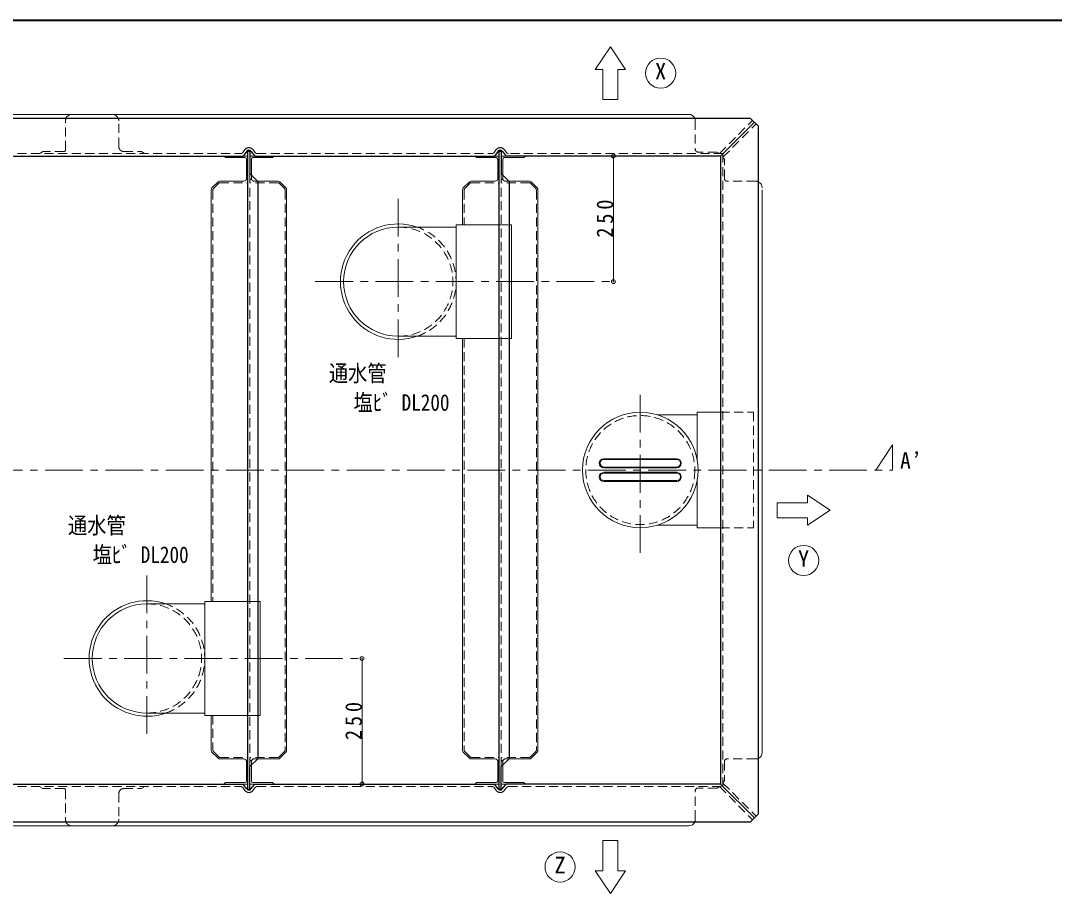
# Model space of a CAD drawing. Units: millimetres at full size, sheet at 1:15. Extents: x -3100 to 2975, y -2083 to 2132.
# Drawn here: x -1240 to 817, y 395 to 2132 of the extents above; entities that cross this region are included whole.
import ezdxf
from ezdxf.enums import TextEntityAlignment as Align

# ---------------------------------------------------------------- set-up
doc = ezdxf.new("R2010")
doc.units = ezdxf.units.MM
doc.header["$LTSCALE"] = 15
doc.header["$PDMODE"] = 32
doc.header["$PDSIZE"] = 7.5
doc.linetypes.add('CHAIN1', pattern=[8, 5, -1, 1, -1])
doc.linetypes.add('DASHED1', pattern=[1.8, 1.2, -0.6])
doc.layers.add('0-0____1', color=7, linetype='Continuous', lineweight=18)
doc.layers.add('0-1____2', color=7, linetype='Continuous')
doc.styles.add('ＭＳ ゴシック', font='')
doc.styles.get('ＭＳ ゴシック').set_extended_font_data('MS Gothic')

msp = doc.modelspace()

# ---------------------------------------------------------------- linework, layer by layer
at = {"layer": '0-0____1', "color": 1, "lineweight": 40}
msp.add_line((2975.06, 2132.48), (-3099.94, 2132.48), dxfattribs=at)
at = {"layer": '0-0____1', "color": 4, "lineweight": 9}
for p, q in [((-96.44, 2035.48), (-81.44, 2035.48)), ((-81.44, 1975.48), (-81.44, 2035.48)), ((-51.44, 1975.48), (-51.44, 2035.48)), ((-51.44, 2035.48), (-36.44, 2035.48)), ((-81.44, 1975.48), (-51.44, 1975.48)), ((-2284.44, 1945.98), (-1137.44, 1945.98)), ((89.56, 1945.98), (-1057.44, 1945.98)), ((-60.44, 1612.98), (-60.44, 1862.98)), ((-858.98, 1799.45), (-846.9, 1811.52)), ((-795.44, 1812.98), (-843.37, 1812.98)), ((-768.44, 1812.98), (-727.51, 1812.98)), ((-711.9, 1799.45), (-723.98, 1811.52)), ((-358.98, 1799.45), (-346.9, 1811.52)), ((-295.44, 1812.98), (-343.37, 1812.98)), ((-268.44, 1812.98), (-227.51, 1812.98)), ((-211.9, 1799.45), (-223.98, 1811.52)), ((-860.44, 1795.91), (-860.44, 976.28)), ((-710.44, 1795.91), (-710.44, 680.05)), ((-360.44, 1795.91), (-360.44, 1726.28)), ((-210.44, 1795.91), (-210.44, 680.05)), ((235.56, 675.98), (235.56, 1795.76)), ((-360.44, 1499.68), (-360.44, 680.05)), ((-79.44, 1260.48), (65.56, 1260.48)), ((-79.44, 1242.48), (65.56, 1242.48)), ((-79.44, 1233.48), (65.56, 1233.48)), ((-79.44, 1215.48), (65.56, 1215.48)), ((265.56, 1172.98), (265.56, 1142.98)), ((265.56, 1172.98), (325.56, 1172.98)), ((325.56, 1187.98), (325.56, 1172.98)), ((265.56, 1142.98), (325.56, 1142.98)), ((325.56, 1142.98), (325.56, 1127.98)), ((-560.44, 862.98), (-560.44, 612.98)), ((-860.44, 749.68), (-860.44, 680.05)), ((-858.98, 676.52), (-846.9, 664.45)), ((-795.44, 662.98), (-843.37, 662.98)), ((-768.44, 662.98), (-727.51, 662.98)), ((-711.9, 676.52), (-723.98, 664.45)), ((-358.98, 676.52), (-346.9, 664.45)), ((-295.44, 662.98), (-343.37, 662.98)), ((-268.44, 662.98), (-227.51, 662.98)), ((-211.9, 676.52), (-223.98, 664.45)), ((-2284.44, 529.98), (-1137.44, 529.98)), ((89.56, 529.98), (-1057.44, 529.98)), ((-51.44, 500.48), (-51.44, 440.48)), ((-66.44, 395.48), (-96.44, 440.48)), ((-81.44, 440.48), (-96.44, 440.48)), ((-36.44, 440.48), (-66.44, 395.48)), ((-36.44, 440.48), (-51.44, 440.48))]:
    msp.add_line(p, q, dxfattribs=at)
at = {"layer": '0-0____1', "color": 5, "lineweight": 25}
for p, q in [((212.56, 1937.98), (-2407.44, 1937.98)), ((212.56, 1937.98), (227.56, 1922.98)), ((152.56, 1862.98), (220.06, 1930.48)), ((227.56, 1922.98), (227.56, 552.98)), ((-789.41, 1872.81), (-796.94, 1862.98)), ((-787.44, 602.98), (-787.44, 1872.98)), ((-781.47, 1872.81), (-773.94, 1862.98)), ((-289.41, 1872.81), (-296.94, 1862.98)), ((-287.44, 602.98), (-287.44, 1872.98)), ((-281.47, 1872.81), (-273.94, 1862.98)), ((-1898.94, 1862.98), (-796.94, 1862.98)), ((-773.94, 1862.98), (-296.94, 1862.98)), ((152.56, 1862.98), (-273.94, 1862.98)), ((152.56, 1862.98), (152.56, 612.98)), ((-767.44, 663.98), (-767.44, 1811.98)), ((-267.44, 663.98), (-267.44, 1811.98)), ((-1898.94, 612.98), (-796.94, 612.98)), ((-789.41, 603.16), (-796.94, 612.98)), ((-781.47, 603.16), (-773.94, 612.98)), ((-773.94, 612.98), (-296.94, 612.98)), ((-289.41, 603.16), (-296.94, 612.98)), ((-281.47, 603.16), (-273.94, 612.98)), ((152.56, 612.98), (-273.94, 612.98)), ((152.56, 612.98), (220.06, 545.48)), ((-2407.44, 537.98), (212.56, 537.98)), ((212.56, 537.98), (227.56, 552.98))]:
    msp.add_line(p, q, dxfattribs=at)
at = {"layer": '0-0____1'}
for p, q in [((-1057.44, 1945.98), (-1137.44, 1945.98)), ((-835.44, 1862.98), (-832.44, 1859.98)), ((-793.44, 1859.98), (-832.44, 1859.98)), ((-796.94, 1862.98), (-787.44, 1862.98)), ((-790.44, 1856.98), (-790.44, 1817.98)), ((-783.44, 1862.98), (-773.94, 1862.98)), ((-780.44, 1856.98), (-780.44, 1824.98)), ((-777.44, 1859.98), (-738.44, 1859.98)), ((-735.44, 1862.98), (-738.44, 1859.98)), ((-335.44, 1862.98), (-332.44, 1859.98)), ((-293.44, 1859.98), (-332.44, 1859.98)), ((-296.94, 1862.98), (-287.44, 1862.98)), ((-290.44, 1856.98), (-290.44, 1817.98)), ((-283.44, 1862.98), (-273.94, 1862.98)), ((-280.44, 1856.98), (-280.44, 1824.98)), ((-277.44, 1859.98), (-238.44, 1859.98)), ((-235.44, 1862.98), (-238.44, 1859.98)), ((-790.44, 1817.98), (-787.44, 1814.98)), ((-290.44, 1817.98), (-287.44, 1814.98)), ((-488.44, 1721.63), (-373.44, 1721.63)), ((-373.44, 1726.28), (-373.44, 1499.68)), ((-373.44, 1726.28), (-287.44, 1726.28)), ((-267.44, 1726.28), (-263.44, 1726.28)), ((-263.44, 1726.28), (-263.44, 1499.68)), ((-488.44, 1504.33), (-373.44, 1504.33)), ((-373.44, 1499.68), (-287.44, 1499.68)), ((-267.44, 1499.68), (-263.44, 1499.68)), ((27.89, 1347.58), (106.06, 1347.58)), ((-79.44, 1258.98), (65.56, 1258.98)), ((-79.44, 1243.98), (65.56, 1243.98)), ((-79.44, 1231.98), (65.56, 1231.98)), ((-79.44, 1216.98), (65.56, 1216.98)), ((106.06, 1122.98), (106.06, 1219.51)), ((27.89, 1128.38), (106.06, 1128.38)), ((106.06, 1122.98), (152.56, 1122.98)), ((-988.44, 971.63), (-873.44, 971.63)), ((-873.44, 976.28), (-873.44, 749.68)), ((-873.44, 976.28), (-787.44, 976.28)), ((-767.44, 976.28), (-763.44, 976.28)), ((-763.44, 976.28), (-763.44, 749.68)), ((-988.44, 754.33), (-873.44, 754.33)), ((-873.44, 749.68), (-787.44, 749.68)), ((-767.44, 749.68), (-763.44, 749.68)), ((-790.44, 657.98), (-787.44, 660.98)), ((-290.44, 657.98), (-287.44, 660.98)), ((-790.44, 618.98), (-790.44, 657.98)), ((-780.44, 618.98), (-780.44, 650.98)), ((-290.44, 618.98), (-290.44, 657.98)), ((-280.44, 618.98), (-280.44, 650.98)), ((-835.44, 612.98), (-832.44, 615.98)), ((-793.44, 615.98), (-832.44, 615.98)), ((-796.94, 612.98), (-787.44, 612.98)), ((-783.44, 612.98), (-773.94, 612.98)), ((-777.44, 615.98), (-738.44, 615.98)), ((-735.44, 612.98), (-738.44, 615.98)), ((-335.44, 612.98), (-332.44, 615.98)), ((-293.44, 615.98), (-332.44, 615.98)), ((-296.94, 612.98), (-287.44, 612.98)), ((-283.44, 612.98), (-273.94, 612.98)), ((-277.44, 615.98), (-238.44, 615.98)), ((-235.44, 612.98), (-238.44, 615.98)), ((-1057.44, 529.98), (-1137.44, 529.98))]:
    msp.add_line(p, q, dxfattribs=at)
at = {"layer": '0-0____1', "linetype": 'DASHED1'}
for p, q in [((150.49, 1867.98), (216.52, 1934.02)), ((157.56, 1860.91), (223.6, 1926.95)), ((-797.91, 1869.94), (-793.38, 1875.85)), ((-772.97, 1869.94), (-777.5, 1875.85)), ((-297.91, 1869.94), (-293.38, 1875.85)), ((-272.97, 1869.94), (-277.5, 1875.85)), ((-1894.01, 1867.98), (-801.87, 1867.98)), ((-769.01, 1867.98), (-301.87, 1867.98)), ((157.56, 1867.98), (-269.01, 1867.98)), ((157.56, 1867.98), (157.56, 607.98)), ((-783.44, 647.98), (-783.44, 1827.98)), ((-283.44, 647.98), (-283.44, 1827.98)), ((-1894.01, 607.98), (-801.87, 607.98)), ((-797.91, 606.03), (-793.38, 600.12)), ((-772.97, 606.03), (-777.5, 600.12)), ((-769.01, 607.98), (-301.87, 607.98)), ((-297.91, 606.03), (-293.38, 600.12)), ((-272.97, 606.03), (-277.5, 600.12)), ((-269.01, 607.98), (157.56, 607.98)), ((150.49, 607.98), (216.52, 541.95)), ((157.56, 615.05), (223.6, 549.02))]:
    msp.add_line(p, q, dxfattribs=at)
at = {"layer": '0-0____1', "color": 4, "linetype": 'DASHED1', "lineweight": 9}
for p, q in [((-1150.44, 1874.98), (-1150.44, 1932.98)), ((-1044.44, 1881.98), (-1044.44, 1932.98)), ((102.56, 1932.98), (102.56, 1875.98)), ((-1200.44, 1868.98), (-1195.44, 1871.98)), ((-1153.44, 1871.98), (-1195.44, 1871.98)), ((-1034.44, 1871.98), (-999.44, 1871.98)), ((-994.44, 1868.98), (-999.44, 1871.98)), ((145.49, 1870.98), (107.56, 1870.98)), ((145.49, 1870.98), (150.49, 1867.98)), ((157.56, 1860.65), (160.56, 1855.91)), ((160.56, 1817.98), (160.56, 1855.91)), ((-843.37, 1809.98), (-787.44, 1809.98)), ((-780.44, 1817.98), (-783.44, 1814.98)), ((-727.51, 1809.98), (-783.44, 1809.98)), ((-780.44, 1824.98), (-780.44, 1817.98)), ((-775.44, 1812.98), (-768.44, 1812.98)), ((-343.37, 1809.98), (-287.44, 1809.98)), ((-280.44, 1817.98), (-283.44, 1814.98)), ((-227.51, 1809.98), (-283.44, 1809.98)), ((-280.44, 1824.98), (-280.44, 1817.98)), ((-275.44, 1812.98), (-268.44, 1812.98)), ((222.56, 1812.98), (165.56, 1812.98)), ((-857.44, 1794.67), (-857.44, 976.28)), ((-844.78, 1809.4), (-855.98, 1798.21)), ((-726.1, 1809.4), (-714.9, 1798.21)), ((-713.44, 1794.67), (-713.44, 681.3)), ((-357.44, 1794.67), (-357.44, 1726.28)), ((-344.78, 1809.4), (-355.98, 1798.21)), ((-226.1, 1809.4), (-214.9, 1798.21)), ((-213.44, 1794.67), (-213.44, 681.3)), ((-287.44, 1726.28), (-267.44, 1726.28)), ((-357.44, 1499.68), (-357.44, 681.3)), ((-287.44, 1499.68), (-267.44, 1499.68)), ((152.56, 1352.98), (218.06, 1352.98)), ((218.06, 1352.98), (218.06, 1122.98)), ((152.56, 1122.98), (218.06, 1122.98)), ((-787.44, 976.28), (-767.44, 976.28)), ((-857.44, 749.68), (-857.44, 681.3)), ((-787.44, 749.68), (-767.44, 749.68)), ((-844.78, 666.57), (-855.98, 677.76)), ((-843.37, 665.98), (-787.44, 665.98)), ((-727.51, 665.98), (-783.44, 665.98)), ((-780.44, 657.98), (-783.44, 660.98)), ((-775.44, 662.98), (-768.44, 662.98)), ((-726.1, 666.57), (-714.9, 677.76)), ((-344.78, 666.57), (-355.98, 677.76)), ((-343.37, 665.98), (-287.44, 665.98)), ((-227.51, 665.98), (-283.44, 665.98)), ((-280.44, 657.98), (-283.44, 660.98)), ((-275.44, 662.98), (-268.44, 662.98)), ((-226.1, 666.57), (-214.9, 677.76)), ((222.56, 662.98), (165.56, 662.98)), ((-780.44, 650.98), (-780.44, 657.98)), ((-280.44, 650.98), (-280.44, 657.98)), ((160.56, 657.98), (160.56, 620.05)), ((157.56, 615.32), (160.56, 620.05)), ((-1200.44, 606.98), (-1195.44, 603.98)), ((-1153.44, 603.98), (-1195.44, 603.98)), ((-1150.44, 600.98), (-1150.44, 542.98)), ((-1034.44, 603.98), (-999.44, 603.98)), ((-994.44, 606.98), (-999.44, 603.98)), ((102.56, 542.98), (102.56, 599.98)), ((145.49, 604.98), (107.56, 604.98)), ((145.49, 604.98), (150.49, 607.98)), ((-1044.44, 593.98), (-1044.44, 542.98))]:
    msp.add_line(p, q, dxfattribs=at)
at = {"layer": '0-0____1', "color": 4, "linetype": 'CHAIN1', "lineweight": 9}
for p, q in [((-488.44, 1777.98), (-488.44, 1447.98)), ((-653.44, 1612.98), (-60.44, 1612.98)), ((-6.94, 1072.98), (-6.94, 1402.98)), ((461.56, 1237.98), (494.89, 1287.98)), ((494.89, 1287.98), (494.89, 1237.98)), ((-2750.94, 1237.98), (494.89, 1237.98)), ((-988.44, 1027.98), (-988.44, 697.98)), ((-1153.44, 862.98), (-560.44, 862.98))]:
    msp.add_line(p, q, dxfattribs=at)
at = {"layer": '0-0____1', "color": 4, "lineweight": 9}
for points in [[(-96.44, 2035.48), (-66.44, 2080.48), (-36.44, 2035.48)], [(325.56, 1187.98), (370.56, 1157.98), (325.56, 1127.98)], [(-51.44, 500.48), (-81.44, 500.48), (-81.44, 440.48)]]:
    msp.add_lwpolyline(points, dxfattribs=at)
at = {"layer": '0-0____1', "color": 5, "lineweight": 25}
for points in [[(-787.44, 1872.98), (-783.44, 1872.98), (-783.44, 1827.98), (-767.44, 1811.98)], [(-287.44, 1872.98), (-283.44, 1872.98), (-283.44, 1827.98), (-267.44, 1811.98)], [(-787.44, 602.98), (-783.44, 602.98), (-783.44, 647.98), (-767.44, 663.98)], [(-287.44, 602.98), (-283.44, 602.98), (-283.44, 647.98), (-267.44, 663.98)]]:
    msp.add_lwpolyline(points, dxfattribs=at)
at = {"layer": '0-0____1'}
msp.add_lwpolyline([(106.06, 1256.46), (106.06, 1352.98), (152.56, 1352.98)], dxfattribs=at)
for centre, radius in [((33.56, 2027.98), 30), ((-6.94, 1237.98), 115), ((318.06, 1057.98), 30), ((-166.44, 447.98), 30)]:
    msp.add_circle(centre, radius, dxfattribs=at)
at = {"layer": '0-0____1', "color": 4, "linetype": 'DASHED1', "lineweight": 9}
msp.add_circle((-6.94, 1237.98), 108.5, dxfattribs=at)
for centre, radius, start, end in [((-1137.44, 1932.98), 13, 157.38014, 180), ((-1057.44, 1932.98), 13, 0, 22.61986), ((89.56, 1932.98), 13, 0, 22.61986), ((-1153.44, 1874.98), 3, 270, 0), ((-1034.44, 1881.98), 10, 180, 270), ((107.56, 1875.98), 5, 180, 270), ((-843.37, 1807.98), 2, 90, 135), ((-775.44, 1817.98), 5, 180, 270), ((-727.51, 1807.98), 2, 45, 90), ((-343.37, 1807.98), 2, 90, 135), ((-275.44, 1817.98), 5, 180, 270), ((-227.51, 1807.98), 2, 45, 90), ((165.56, 1817.98), 5, 180, 270), ((222.56, 1799.98), 13, 67.38014, 90), ((-852.44, 1794.67), 5, 135, 180), ((-718.44, 1794.67), 5, 0, 45), ((-352.44, 1794.67), 5, 135, 180), ((-218.44, 1794.67), 5, 0, 45), ((-488.44, 1612.98), 108.65, 270, 90), ((-488.44, 1612.98), 115, 289.1291, 70.8709), ((-988.44, 862.98), 108.65, 270, 90), ((-988.44, 862.98), 115, 289.1291, 70.8709), ((-852.44, 681.3), 5, 180, 225), ((-718.44, 681.3), 5, 315, 0), ((-352.44, 681.3), 5, 180, 225), ((-218.44, 681.3), 5, 315, 0), ((-843.37, 667.98), 2, 225, 270), ((-775.44, 657.98), 5, 90, 180), ((-727.51, 667.98), 2, 270, 315), ((-343.37, 667.98), 2, 225, 270), ((-275.44, 657.98), 5, 90, 180), ((-227.51, 667.98), 2, 270, 315), ((165.56, 657.98), 5, 90, 180), ((222.56, 675.98), 13, 270, 292.61986), ((-1153.44, 600.98), 3, 0, 90), ((-1034.44, 593.98), 10, 90, 180), ((107.56, 599.98), 5, 90, 180), ((-1137.44, 542.98), 13, 180, 202.61986), ((-1057.44, 542.98), 13, 337.38014, 0), ((89.56, 542.98), 13, 337.38014, 0)]:
    msp.add_arc(centre, radius, start, end, dxfattribs=at)
at = {"layer": '0-0____1'}
for centre, radius, start, end in [((-1137.44, 1932.98), 13, 90, 157.38014), ((-1057.44, 1932.98), 13, 22.61986, 90), ((-793.44, 1856.98), 3, 0, 90), ((-777.44, 1856.98), 3, 90, 180), ((-293.44, 1856.98), 3, 0, 90), ((-277.44, 1856.98), 3, 90, 180), ((-488.44, 1612.98), 115, 70.8709, 289.1291), ((-488.44, 1612.98), 108.65, 90, 270), ((-79.44, 1251.48), 7.5, 90, 270), ((65.56, 1251.48), 7.5, 270, 90), ((-79.44, 1224.48), 7.5, 90, 270), ((65.56, 1224.48), 7.5, 270, 90), ((-988.44, 862.98), 115, 70.8709, 289.1291), ((-988.44, 862.98), 108.65, 90, 270), ((-793.44, 618.98), 3, 270, 0), ((-777.44, 618.98), 3, 180, 270), ((-293.44, 618.98), 3, 270, 0), ((-277.44, 618.98), 3, 180, 270), ((-1137.44, 542.98), 13, 202.61986, 270), ((-1057.44, 542.98), 13, 270, 337.38014)]:
    msp.add_arc(centre, radius, start, end, dxfattribs=at)
at = {"layer": '0-0____1', "color": 4, "lineweight": 9}
for centre, radius, start, end in [((89.56, 1932.98), 13, 22.61986, 90), ((-843.37, 1807.98), 5, 90, 135), ((-795.44, 1817.98), 5, 270, 0), ((-727.51, 1807.98), 5, 45, 90), ((-343.37, 1807.98), 5, 90, 135), ((-295.44, 1817.98), 5, 270, 0), ((-227.51, 1807.98), 5, 45, 90), ((222.56, 1799.98), 13, 0, 67.38014), ((-855.44, 1795.91), 5, 135, 180), ((-715.44, 1795.91), 5, 0, 45), ((-355.44, 1795.91), 5, 135, 180), ((-215.44, 1795.91), 5, 0, 45), ((-79.44, 1251.48), 9, 90, 270), ((65.56, 1251.48), 9, 270, 90), ((-79.44, 1224.48), 9, 90, 270), ((65.56, 1224.48), 9, 270, 90), ((-855.44, 680.05), 5, 180, 225), ((-715.44, 680.05), 5, 315, 0), ((-355.44, 680.05), 5, 180, 225), ((-215.44, 680.05), 5, 315, 0), ((-843.37, 667.98), 5, 225, 270), ((-795.44, 657.98), 5, 0, 90), ((-727.51, 667.98), 5, 270, 315), ((-343.37, 667.98), 5, 225, 270), ((-295.44, 657.98), 5, 0, 90), ((-227.51, 667.98), 5, 270, 315), ((222.56, 675.98), 13, 292.61986, 0), ((89.56, 542.98), 13, 270, 337.38014)]:
    msp.add_arc(centre, radius, start, end, dxfattribs=at)
at = {"layer": '0-0____1', "linetype": 'DASHED1'}
for centre, radius, start, end in [((-785.44, 1869.77), 10, 37.47618, 142.52382), ((-285.44, 1869.77), 10, 37.47618, 142.52382), ((-801.87, 1872.98), 5, 270, 322.52382), ((-769.01, 1872.98), 5, 217.47618, 270), ((-301.87, 1872.98), 5, 270, 322.52382), ((-269.01, 1872.98), 5, 217.47618, 270), ((-801.87, 602.98), 5, 37.47618, 90), ((-785.44, 606.2), 10, 217.47618, 322.52382), ((-769.01, 602.98), 5, 90, 142.52382), ((-301.87, 602.98), 5, 37.47618, 90), ((-285.44, 606.2), 10, 217.47618, 322.52382), ((-269.01, 602.98), 5, 90, 142.52382)]:
    msp.add_arc(centre, radius, start, end, dxfattribs=at)
at = {"layer": '0-0____1', "color": 5, "lineweight": 25}
for centre, start, end in [((-785.44, 1869.77), 37.47618, 142.52382), ((-285.44, 1869.77), 37.47618, 142.52382), ((-785.44, 606.2), 217.47618, 322.52382), ((-285.44, 606.2), 217.47618, 322.52382)]:
    msp.add_arc(centre, 5, start, end, dxfattribs=at)
at = {"layer": '0-0____1', "color": 4}
for p in [(-60.44, 1862.98), (-60.44, 1612.98), (-560.44, 862.98), (-560.44, 612.98)]:
    msp.add_point(p, dxfattribs=at)

# ---------------------------------------------------------------- texts
at = {"layer": '0-0____1', "style": 'ＭＳ ゴシック', "width": 0.85}
for s, p in [('通水管', (-626.46, 1404.25)), ('塩ﾋﾞ DL200', (-577.37, 1346.03)), ('通水管', (-1145.48, 1101.39)), ('塩ﾋﾞ DL200', (-1096.39, 1043.16))]:
    msp.add_text(s, height=32.99, dxfattribs=at).set_placement(p, align=Align.BOTTOM_LEFT)
at = {"layer": '0-0____1', "char_height": 32.99, "attachment_point": 7, "rotation": 90, "style": 'ＭＳ ゴシック'}
for insert in [(-60.44, 1700.48), (-560.44, 700.48)]:
    msp.add_mtext('\\T1.38;\\W0.9;250', dxfattribs=dict(at, insert=insert))
at = {"layer": '0-0____1', "insert": (509.89, 1240.48), "char_height": 32.99, "attachment_point": 7, "style": 'ＭＳ ゴシック'}
msp.add_mtext('\\T1.24;\\W0.95;A’', dxfattribs=at)
at = {"layer": '0-1____2', "style": 'ＭＳ ゴシック'}
for s, p in [('X', (22.31, 2005.48)), ('Y', (306.81, 1035.48)), ('Z', (-177.69, 425.48))]:
    msp.add_text(s, height=32.99, dxfattribs=at).set_placement(p, align=Align.BOTTOM_LEFT)

doc.saveas('drawing.dxf')
